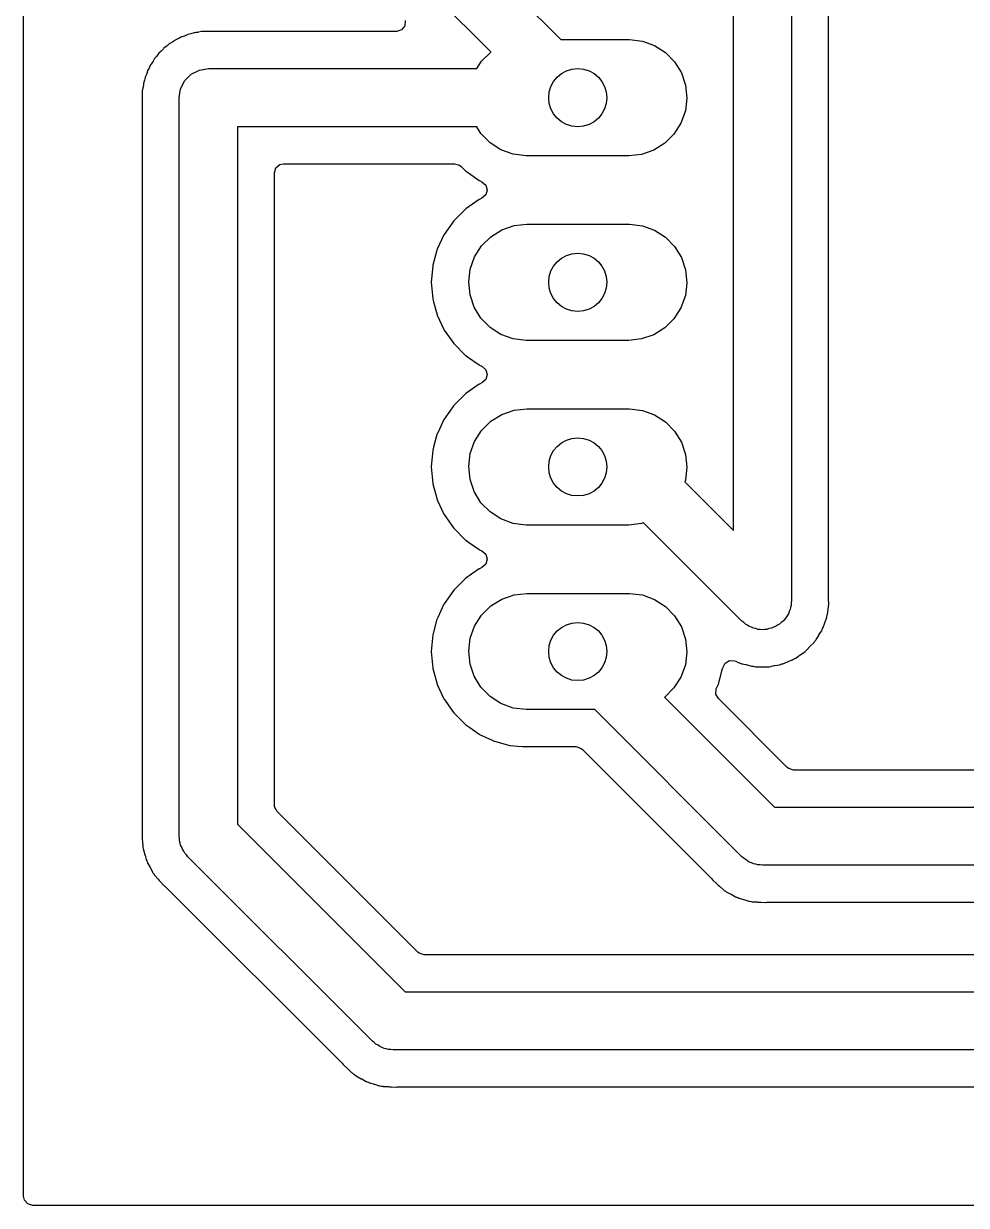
# Model space of a CAD drawing. Extents: x 116.3 to 157, y -94 to -43.2.
# Drawn here: x 116.33 to 129.3, y -93.98 to -77.72 of the extents above; entities that cross this region are included whole.
import ezdxf

# ---------------------------------------------------------------- set-up
doc = ezdxf.new("R2010")
doc.units = 0
doc.layers.add('BLACK', color=7, linetype='CONTINUOUS')

msp = doc.modelspace()

# ---------------------------------------------------------------- linework, layer by layer
at = {"layer": 'BLACK', "linetype": 'CONTINUOUS'}
for p, q in [((116.334, -93.854), (116.334, -43.306)), ((126.094, -84.6943), (126.094, -71.12)), ((126.894, -71.52), (126.894, -85.66)), ((127.402, -85.6329), (127.402, -72.1545)), ((121.814, -76.0343), (123.719, -77.94)), ((122.76, -78.1114), (121.131, -76.4828)), ((121.579, -77.6787), (121.574, -77.7495)), ((118.592, -77.8712), (118.554, -77.888)), ((118.598, -77.8698), (118.592, -77.8712)), ((118.632, -77.8626), (118.598, -77.8698)), ((118.598, -77.8698), (118.598, -77.8698)), ((118.645, -77.8592), (118.632, -77.8626)), ((118.678, -77.8485), (118.645, -77.8592)), ((118.684, -77.8465), (118.678, -77.8485)), ((118.678, -77.8485), (118.678, -77.8485)), ((118.69, -77.8458), (118.684, -77.8465)), ((118.704, -77.8443), (118.69, -77.8458)), ((118.69, -77.8458), (118.69, -77.8458)), ((118.725, -77.8421), (118.704, -77.8443)), ((118.738, -77.8401), (118.725, -77.8421)), ((118.778, -77.8315), (118.738, -77.8401)), ((121.456, -77.8315), (118.778, -77.8315)), ((121.465, -77.8312), (121.456, -77.8315)), ((121.532, -77.8064), (121.465, -77.8312)), ((121.574, -77.7495), (121.532, -77.8064)), ((118.296, -78.0369), (118.263, -78.0611)), ((118.306, -78.0286), (118.296, -78.0369)), ((118.332, -78.0054), (118.306, -78.0286)), ((118.337, -78.001), (118.332, -78.0054)), ((118.332, -78.0054), (118.332, -78.0054)), ((118.373, -77.9803), (118.337, -78.001)), ((118.384, -77.9731), (118.373, -77.9803)), ((118.412, -77.9528), (118.384, -77.9731)), ((118.417, -77.9489), (118.412, -77.9528)), ((118.412, -77.9528), (118.412, -77.9528)), ((118.455, -77.9321), (118.417, -77.9489)), ((118.467, -77.9261), (118.455, -77.9321)), ((118.497, -77.9088), (118.467, -77.9261)), ((118.502, -77.9055), (118.497, -77.9088)), ((118.542, -77.8927), (118.502, -77.9055)), ((118.554, -77.888), (118.542, -77.8927)), ((123.719, -77.94), (124.654, -77.94)), ((124.654, -77.94), (124.665, -77.9401)), ((124.665, -77.9401), (124.842, -77.9624)), ((124.842, -77.9624), (125.01, -78.0234)), ((125.01, -78.0234), (125.159, -78.12)), ((118.135, -78.2031), (118.114, -78.2388)), ((118.139, -78.1981), (118.135, -78.2031)), ((118.162, -78.1724), (118.139, -78.1981)), ((118.139, -78.1981), (118.139, -78.1981)), ((118.171, -78.1621), (118.162, -78.1724)), ((118.195, -78.1287), (118.171, -78.1621)), ((118.226, -78.1011), (118.195, -78.1287)), ((118.235, -78.0918), (118.226, -78.1011)), ((118.258, -78.066), (118.235, -78.0918)), ((118.263, -78.0611), (118.258, -78.066)), ((118.258, -78.066), (118.258, -78.066)), ((122.63, -78.2387), (122.757, -78.113)), ((122.757, -78.113), (122.76, -78.1114)), ((125.159, -78.12), (125.284, -78.2475)), ((118.06, -78.3327), (118.039, -78.3684)), ((118.066, -78.321), (118.06, -78.3327)), ((118.08, -78.2893), (118.066, -78.321)), ((118.083, -78.2832), (118.08, -78.2893)), ((118.08, -78.2893), (118.08, -78.2893)), ((118.087, -78.2779), (118.083, -78.2832)), ((118.107, -78.2499), (118.087, -78.2779)), ((118.087, -78.2779), (118.087, -78.2779)), ((118.114, -78.2388), (118.107, -78.2499)), ((118.639, -78.4164), (118.75, -78.3596)), ((118.75, -78.3596), (118.874, -78.34)), ((118.874, -78.34), (122.566, -78.34)), ((122.566, -78.34), (122.63, -78.2387)), ((125.284, -78.2475), (125.378, -78.3994)), ((117.993, -78.5108), (117.982, -78.5438)), ((117.996, -78.4981), (117.993, -78.5108)), ((118.004, -78.4642), (117.996, -78.4981)), ((118.005, -78.4577), (118.004, -78.4642)), ((118.004, -78.4642), (118.004, -78.4642)), ((118.022, -78.42), (118.005, -78.4577)), ((118.027, -78.4077), (118.022, -78.42)), ((118.037, -78.3747), (118.027, -78.4077)), ((118.039, -78.3684), (118.037, -78.3747)), ((118.037, -78.3747), (118.037, -78.3747)), ((118.493, -78.6164), (118.55, -78.5049)), ((118.55, -78.5049), (118.639, -78.4164)), ((125.378, -78.3994), (125.435, -78.5682)), ((117.974, -78.6041), (117.965, -78.6445)), ((117.965, -78.6445), (117.965, -88.8186)), ((117.976, -78.5911), (117.974, -78.6041)), ((117.98, -78.5566), (117.976, -78.5911)), ((117.982, -78.5438), (117.98, -78.5501)), ((117.98, -78.5501), (117.98, -78.5566)), ((117.98, -78.5566), (117.98, -78.5566)), ((117.982, -78.5438), (117.982, -78.5438)), ((118.474, -78.74), (118.493, -78.6164)), ((125.435, -78.5682), (125.454, -78.7456)), ((118.474, -88.9), (118.474, -78.74)), ((125.454, -78.7456), (125.433, -78.9227)), ((125.433, -78.9227), (125.373, -79.0907)), ((122.566, -79.14), (119.274, -79.14)), ((119.274, -79.14), (119.274, -88.7343)), ((122.623, -79.2325), (122.566, -79.14)), ((125.373, -79.0907), (125.277, -79.2413)), ((122.748, -79.36), (122.623, -79.2325)), ((125.277, -79.2413), (125.151, -79.367)), ((122.898, -79.4566), (122.748, -79.36)), ((123.066, -79.5176), (122.898, -79.4566)), ((124.999, -79.4615), (124.831, -79.5201)), ((125.151, -79.367), (124.999, -79.4615)), ((119.802, -79.7064), (119.856, -79.6599)), ((119.856, -79.6599), (119.908, -79.6485)), ((119.908, -79.6485), (122.26, -79.6485)), ((122.26, -79.6485), (122.328, -79.6685)), ((123.243, -79.5399), (123.066, -79.5176)), ((123.254, -79.54), (123.243, -79.5399)), ((124.654, -79.54), (123.254, -79.54)), ((124.831, -79.5201), (124.654, -79.54)), ((119.782, -79.7745), (119.802, -79.7064)), ((119.782, -88.4715), (119.782, -79.7745)), ((122.328, -79.6685), (122.349, -79.6854)), ((122.349, -79.6854), (122.41, -79.7462)), ((122.41, -79.7462), (122.414, -79.7494)), ((122.414, -79.7494), (122.414, -79.7494)), ((122.414, -79.7494), (122.45, -79.7745)), ((122.45, -79.7745), (122.597, -79.8775)), ((122.597, -79.8775), (122.602, -79.8798)), ((122.602, -79.8798), (122.602, -79.8798)), ((122.602, -79.8798), (122.636, -79.8958)), ((122.636, -79.8958), (122.69, -79.9427)), ((122.69, -79.9427), (122.709, -80.011)), ((122.597, -80.1425), (122.504, -80.2074)), ((122.602, -80.1402), (122.597, -80.1425)), ((122.636, -80.1242), (122.602, -80.1402)), ((122.602, -80.1402), (122.602, -80.1402)), ((122.688, -80.079), (122.636, -80.1242)), ((122.709, -80.011), (122.688, -80.079)), ((122.41, -80.2738), (122.248, -80.4357)), ((122.414, -80.2706), (122.41, -80.2738)), ((122.504, -80.2074), (122.414, -80.2706)), ((122.414, -80.2706), (122.414, -80.2706)), ((122.248, -80.4357), (122.116, -80.6233)), ((123.077, -80.4999), (123.254, -80.48)), ((123.254, -80.48), (124.654, -80.48)), ((124.654, -80.48), (124.665, -80.4801)), ((122.114, -80.6282), (122.022, -80.8258)), ((122.116, -80.6233), (122.114, -80.6282)), ((122.114, -80.6282), (122.114, -80.6282)), ((122.757, -80.653), (122.908, -80.5585)), ((122.908, -80.5585), (123.077, -80.4999)), ((124.665, -80.4801), (124.842, -80.5024)), ((124.842, -80.5024), (125.01, -80.5634)), ((125.01, -80.5634), (125.159, -80.66)), ((122.535, -80.9293), (122.63, -80.7787)), ((122.63, -80.7787), (122.757, -80.653)), ((125.159, -80.66), (125.284, -80.7875)), ((125.284, -80.7875), (125.378, -80.9394)), ((122.018, -80.8361), (121.962, -81.046)), ((122.02, -80.8308), (122.018, -80.8361)), ((122.018, -80.8361), (122.018, -80.8361)), ((122.022, -80.8258), (122.02, -80.8308)), ((122.475, -81.0973), (122.535, -80.9293)), ((125.378, -80.9394), (125.435, -81.1082)), ((121.96, -81.0519), (121.94, -81.28)), ((121.962, -81.046), (121.96, -81.0519)), ((122.454, -81.2744), (122.475, -81.0973)), ((125.435, -81.1082), (125.454, -81.2856)), ((121.94, -81.28), (121.96, -81.5081)), ((122.472, -81.4518), (122.454, -81.2744)), ((125.454, -81.2856), (125.433, -81.4627)), ((122.53, -81.6206), (122.472, -81.4518)), ((121.96, -81.5081), (121.962, -81.5134)), ((121.962, -81.5134), (121.962, -81.5134)), ((121.962, -81.5134), (121.971, -81.5475)), ((121.971, -81.5475), (122.02, -81.7292)), ((125.433, -81.4627), (125.373, -81.6307)), ((122.02, -81.7292), (122.022, -81.7342)), ((122.022, -81.7342), (122.022, -81.7342)), ((122.022, -81.7342), (122.114, -81.9318)), ((122.623, -81.7725), (122.53, -81.6206)), ((122.748, -81.9), (122.623, -81.7725)), ((125.373, -81.6307), (125.277, -81.7813)), ((122.114, -81.9318), (122.114, -81.9318)), ((122.114, -81.9318), (122.116, -81.9367)), ((122.116, -81.9367), (122.248, -82.1243)), ((122.898, -81.9966), (122.748, -81.9)), ((125.151, -81.907), (124.999, -82.0015)), ((125.277, -81.7813), (125.151, -81.907)), ((123.066, -82.0576), (122.898, -81.9966)), ((123.243, -82.0799), (123.066, -82.0576)), ((123.254, -82.08), (123.243, -82.0799)), ((124.654, -82.08), (123.254, -82.08)), ((124.831, -82.0601), (124.654, -82.08)), ((124.999, -82.0015), (124.831, -82.0601)), ((122.248, -82.1243), (122.41, -82.2862)), ((122.41, -82.2862), (122.414, -82.2894)), ((122.414, -82.2894), (122.414, -82.2894)), ((122.414, -82.2894), (122.436, -82.3048)), ((122.436, -82.3048), (122.597, -82.4175)), ((122.597, -82.4175), (122.602, -82.4198)), ((122.602, -82.4198), (122.602, -82.4198)), ((122.602, -82.4198), (122.636, -82.4358)), ((122.636, -82.4358), (122.69, -82.4827)), ((122.709, -82.551), (122.688, -82.619)), ((122.69, -82.4827), (122.709, -82.551)), ((122.504, -82.7474), (122.414, -82.8106)), ((122.597, -82.6825), (122.504, -82.7474)), ((122.602, -82.6802), (122.597, -82.6825)), ((122.636, -82.6642), (122.602, -82.6802)), ((122.602, -82.6802), (122.602, -82.6802)), ((122.688, -82.619), (122.636, -82.6642)), ((122.41, -82.8138), (122.248, -82.9757)), ((122.414, -82.8106), (122.41, -82.8138)), ((122.414, -82.8106), (122.414, -82.8106)), ((122.195, -83.0509), (122.116, -83.1633)), ((122.244, -82.9802), (122.195, -83.0509)), ((122.248, -82.9757), (122.244, -82.9802)), ((122.244, -82.9802), (122.244, -82.9802)), ((122.908, -83.0985), (123.077, -83.0399)), ((123.077, -83.0399), (123.254, -83.02)), ((123.254, -83.02), (124.654, -83.02)), ((124.654, -83.02), (124.665, -83.0201)), ((124.665, -83.0201), (124.842, -83.0424)), ((124.842, -83.0424), (125.01, -83.1034)), ((122.114, -83.1682), (122.056, -83.2935)), ((122.116, -83.1633), (122.114, -83.1682)), ((122.114, -83.1682), (122.114, -83.1682)), ((122.63, -83.3187), (122.757, -83.193)), ((122.757, -83.193), (122.908, -83.0985)), ((125.01, -83.1034), (125.159, -83.2)), ((125.159, -83.2), (125.284, -83.3275)), ((122.018, -83.3761), (121.972, -83.5463)), ((122.02, -83.3708), (122.018, -83.3761)), ((122.018, -83.3761), (122.018, -83.3761)), ((122.056, -83.2935), (122.02, -83.3708)), ((122.535, -83.4693), (122.63, -83.3187)), ((125.284, -83.3275), (125.378, -83.4794)), ((121.972, -83.5463), (121.96, -83.5919)), ((122.475, -83.6373), (122.535, -83.4693)), ((125.378, -83.4794), (125.435, -83.6482)), ((121.96, -83.5919), (121.94, -83.82)), ((122.454, -83.8144), (122.475, -83.6373)), ((125.435, -83.6482), (125.454, -83.8256)), ((121.94, -83.82), (121.96, -84.0481)), ((122.472, -83.9918), (122.454, -83.8144)), ((125.454, -83.8256), (125.433, -84.0027)), ((121.96, -84.0481), (121.962, -84.0534)), ((121.962, -84.0534), (121.962, -84.0534)), ((121.962, -84.0534), (121.997, -84.1865)), ((122.53, -84.1606), (122.472, -83.9918)), ((125.433, -84.0027), (125.425, -84.0252)), ((125.425, -84.0252), (126.094, -84.6943)), ((121.997, -84.1865), (122.02, -84.2692)), ((122.623, -84.3125), (122.53, -84.1606)), ((122.02, -84.2692), (122.022, -84.2742)), ((122.022, -84.2742), (122.022, -84.2742)), ((122.022, -84.2742), (122.114, -84.4718)), ((122.748, -84.44), (122.623, -84.3125)), ((122.114, -84.4718), (122.114, -84.4718)), ((122.114, -84.4718), (122.116, -84.4767)), ((122.116, -84.4767), (122.19, -84.5816)), ((122.898, -84.5366), (122.748, -84.44)), ((123.066, -84.5976), (122.898, -84.5366)), ((122.19, -84.5816), (122.232, -84.6422)), ((122.232, -84.6422), (122.248, -84.6643)), ((122.248, -84.6643), (122.41, -84.8262)), ((123.243, -84.6199), (123.066, -84.5976)), ((123.254, -84.62), (123.243, -84.6199)), ((124.654, -84.62), (123.254, -84.62)), ((124.831, -84.6001), (124.654, -84.62)), ((124.859, -84.5905), (124.831, -84.6001)), ((126.211, -85.9428), (124.859, -84.5905)), ((122.41, -84.8262), (122.414, -84.8294)), ((122.414, -84.8294), (122.414, -84.8294)), ((122.414, -84.8294), (122.452, -84.8557)), ((122.452, -84.8557), (122.597, -84.9575)), ((122.597, -84.9575), (122.602, -84.9598)), ((122.602, -84.9598), (122.602, -84.9598)), ((122.602, -84.9598), (122.636, -84.9758)), ((122.636, -84.9758), (122.69, -85.0227)), ((122.69, -85.0227), (122.709, -85.091)), ((122.688, -85.159), (122.636, -85.2042)), ((122.709, -85.091), (122.688, -85.159)), ((122.41, -85.3538), (122.248, -85.5157)), ((122.414, -85.3506), (122.41, -85.3538)), ((122.492, -85.2959), (122.414, -85.3506)), ((122.414, -85.3506), (122.414, -85.3506)), ((122.597, -85.2225), (122.492, -85.2959)), ((122.602, -85.2202), (122.597, -85.2225)), ((122.636, -85.2042), (122.602, -85.2202)), ((122.602, -85.2202), (122.602, -85.2202)), ((122.248, -85.5157), (122.116, -85.7033)), ((122.757, -85.733), (122.908, -85.6385)), ((122.908, -85.6385), (123.077, -85.5799)), ((123.077, -85.5799), (123.254, -85.56)), ((123.254, -85.56), (124.654, -85.56)), ((124.654, -85.56), (124.665, -85.5601)), ((124.665, -85.5601), (124.842, -85.5824)), ((124.842, -85.5824), (125.01, -85.6434)), ((125.01, -85.6434), (125.159, -85.74)), ((126.894, -85.66), (126.889, -85.6911)), ((127.402, -85.6395), (127.402, -85.6329)), ((127.406, -85.7078), (127.402, -85.6395)), ((122.114, -85.7082), (122.029, -85.8899)), ((122.116, -85.7033), (122.114, -85.7082)), ((122.114, -85.7082), (122.114, -85.7082)), ((122.63, -85.8587), (122.757, -85.733)), ((125.159, -85.74), (125.284, -85.8675)), ((126.85, -85.8416), (126.832, -85.8671)), ((126.86, -85.8117), (126.85, -85.8416)), ((126.874, -85.7836), (126.86, -85.8117)), ((126.879, -85.7525), (126.874, -85.7836)), ((126.889, -85.7226), (126.879, -85.7525)), ((126.889, -85.6911), (126.889, -85.7226)), ((127.387, -85.8499), (127.395, -85.7819)), ((127.395, -85.7754), (127.406, -85.7078)), ((127.395, -85.7819), (127.395, -85.7754)), ((122.018, -85.9161), (121.971, -86.0935)), ((122.02, -85.9108), (122.018, -85.9161)), ((122.018, -85.9161), (122.018, -85.9161)), ((122.029, -85.8899), (122.02, -85.9108)), ((122.535, -86.0093), (122.63, -85.8587)), ((125.284, -85.8675), (125.378, -86.0194)), ((126.236, -85.9613), (126.211, -85.9428)), ((126.259, -85.9836), (126.236, -85.9613)), ((126.287, -85.9979), (126.259, -85.9836)), ((126.312, -86.0164), (126.287, -85.9979)), ((126.701, -85.9979), (126.675, -86.0164)), ((126.729, -85.9836), (126.701, -85.9979)), ((126.751, -85.9613), (126.729, -85.9836)), ((126.777, -85.9428), (126.751, -85.9613)), ((126.795, -85.9174), (126.777, -85.9428)), ((126.817, -85.8951), (126.795, -85.9174)), ((126.832, -85.8671), (126.817, -85.8951)), ((127.328, -86.0316), (127.349, -85.9665)), ((127.349, -85.9665), (127.352, -85.9603)), ((127.352, -85.9603), (127.373, -85.9059)), ((127.373, -85.9059), (127.376, -85.8964)), ((127.376, -85.8964), (127.377, -85.8899)), ((127.377, -85.8899), (127.378, -85.8825)), ((127.378, -85.8825), (127.383, -85.8633)), ((127.383, -85.8633), (127.385, -85.8562)), ((127.385, -85.8562), (127.387, -85.8499)), ((127.385, -85.8562), (127.385, -85.8562)), ((121.96, -86.1319), (121.94, -86.36)), ((121.971, -86.0935), (121.96, -86.1319)), ((122.475, -86.1773), (122.535, -86.0093)), ((125.378, -86.0194), (125.435, -86.1882)), ((126.342, -86.0261), (126.312, -86.0164)), ((126.37, -86.0404), (126.342, -86.0261)), ((126.401, -86.0453), (126.37, -86.0404)), ((126.431, -86.0551), (126.401, -86.0453)), ((126.463, -86.0551), (126.431, -86.0551)), ((126.494, -86.06), (126.463, -86.0551)), ((126.525, -86.0551), (126.494, -86.06)), ((126.556, -86.0551), (126.525, -86.0551)), ((126.586, -86.0453), (126.556, -86.0551)), ((126.617, -86.0404), (126.586, -86.0453)), ((126.645, -86.0261), (126.617, -86.0404)), ((126.675, -86.0164), (126.645, -86.0261)), ((127.233, -86.1969), (127.267, -86.1377)), ((127.267, -86.1377), (127.27, -86.1321)), ((127.27, -86.1321), (127.304, -86.0803)), ((127.304, -86.0803), (127.308, -86.0747)), ((127.308, -86.0747), (127.31, -86.0686)), ((127.31, -86.0686), (127.313, -86.0616)), ((127.31, -86.0686), (127.31, -86.0686)), ((127.313, -86.0616), (127.321, -86.0437)), ((127.321, -86.0435), (127.328, -86.0316)), ((127.321, -86.0437), (127.321, -86.0435)), ((122.454, -86.3544), (122.475, -86.1773)), ((125.435, -86.1882), (125.454, -86.3656)), ((127.105, -86.3389), (127.151, -86.288)), ((127.151, -86.288), (127.155, -86.2833)), ((127.155, -86.2833), (127.204, -86.2349)), ((127.204, -86.2349), (127.211, -86.2231)), ((127.211, -86.2231), (127.223, -86.2074)), ((127.223, -86.2074), (127.228, -86.2019)), ((127.228, -86.2019), (127.233, -86.1969)), ((127.228, -86.2019), (127.228, -86.2019)), ((121.94, -86.36), (121.96, -86.5881)), ((122.472, -86.5318), (122.454, -86.3544)), ((125.454, -86.3656), (125.433, -86.5427)), ((125.979, -86.5205), (126.04, -86.484)), ((126.04, -86.484), (126.111, -86.4862)), ((126.111, -86.4862), (126.129, -86.4937)), ((126.129, -86.4937), (126.161, -86.5098)), ((126.845, -86.4984), (126.902, -86.4763)), ((126.902, -86.4763), (126.909, -86.4739)), ((126.902, -86.4763), (126.902, -86.4763)), ((126.909, -86.4739), (126.92, -86.4663)), ((126.92, -86.4663), (126.938, -86.4568)), ((126.938, -86.4568), (126.945, -86.4538)), ((126.945, -86.4538), (126.951, -86.4511)), ((126.945, -86.4538), (126.945, -86.4538)), ((126.951, -86.4511), (126.979, -86.4304)), ((126.979, -86.4304), (127.006, -86.4109)), ((127.006, -86.4109), (127.011, -86.4072)), ((127.011, -86.4072), (127.063, -86.3735)), ((127.063, -86.3735), (127.069, -86.3699)), ((127.063, -86.3735), (127.063, -86.3735)), ((127.069, -86.3699), (127.079, -86.36)), ((127.079, -86.36), (127.094, -86.3471)), ((127.094, -86.3471), (127.1, -86.3427)), ((127.1, -86.3427), (127.105, -86.3389)), ((127.1, -86.3427), (127.1, -86.3427)), ((121.96, -86.5881), (121.962, -86.5934)), ((121.962, -86.5934), (121.962, -86.5934)), ((121.962, -86.5934), (121.971, -86.6275)), ((121.971, -86.6275), (122.02, -86.8092)), ((122.53, -86.7006), (122.472, -86.5318)), ((125.433, -86.5427), (125.373, -86.7107)), ((125.888, -86.8092), (125.936, -86.6315)), ((125.936, -86.6315), (125.937, -86.6265)), ((125.937, -86.6265), (125.946, -86.5934)), ((125.946, -86.5934), (125.947, -86.5881)), ((125.946, -86.5934), (125.946, -86.5934)), ((125.947, -86.5881), (125.948, -86.5837)), ((125.948, -86.5837), (125.979, -86.5205)), ((126.161, -86.5098), (126.161, -86.5098)), ((126.161, -86.5098), (126.166, -86.5128)), ((126.166, -86.5128), (126.173, -86.5145)), ((126.173, -86.5145), (126.173, -86.5145)), ((126.173, -86.5145), (126.18, -86.5165)), ((126.18, -86.5165), (126.199, -86.5231)), ((126.199, -86.5231), (126.205, -86.5261)), ((126.205, -86.5261), (126.205, -86.5261)), ((126.205, -86.5261), (126.212, -86.5288)), ((126.212, -86.5288), (126.264, -86.54)), ((126.264, -86.54), (126.278, -86.543)), ((126.278, -86.543), (126.285, -86.5446)), ((126.285, -86.5446), (126.345, -86.5605)), ((126.345, -86.5605), (126.345, -86.5605)), ((126.345, -86.5605), (126.351, -86.5623)), ((126.351, -86.5623), (126.357, -86.5626)), ((126.357, -86.5626), (126.358, -86.5626)), ((126.358, -86.5626), (126.365, -86.563)), ((126.365, -86.563), (126.385, -86.5656)), ((126.385, -86.5656), (126.398, -86.5685)), ((126.398, -86.5685), (126.467, -86.5685)), ((126.467, -86.5685), (126.473, -86.5687)), ((126.473, -86.5687), (126.535, -86.5719)), ((126.535, -86.5719), (126.535, -86.5719)), ((126.535, -86.5719), (126.542, -86.5723)), ((126.542, -86.5723), (126.556, -86.5701)), ((126.556, -86.5701), (126.575, -86.5685)), ((126.575, -86.5685), (126.589, -86.5685)), ((126.589, -86.5685), (126.656, -86.5543)), ((126.656, -86.5543), (126.663, -86.5531)), ((126.663, -86.5531), (126.73, -86.5424)), ((126.73, -86.5424), (126.743, -86.5373)), ((126.743, -86.5373), (126.762, -86.5317)), ((126.762, -86.5317), (126.77, -86.5302)), ((126.77, -86.5302), (126.776, -86.5288)), ((126.77, -86.5302), (126.77, -86.5302)), ((126.776, -86.5288), (126.839, -86.501)), ((126.839, -86.501), (126.845, -86.4984)), ((122.02, -86.8092), (122.022, -86.8142)), ((122.022, -86.8142), (122.022, -86.8142)), ((122.022, -86.8142), (122.114, -87.0118)), ((122.623, -86.8525), (122.53, -86.7006)), ((125.373, -86.7107), (125.277, -86.8613)), ((125.862, -86.8658), (125.888, -86.8092)), ((122.748, -86.98), (122.623, -86.8525)), ((122.898, -87.0766), (122.748, -86.98)), ((125.277, -86.8613), (125.151, -86.987)), ((125.853, -86.9459), (125.858, -86.8751)), ((125.887, -87.0082), (125.853, -86.9459)), ((125.858, -86.8751), (125.862, -86.8658)), ((122.114, -87.0118), (122.114, -87.0118)), ((122.114, -87.0118), (122.116, -87.0167)), ((122.116, -87.0167), (122.119, -87.0213)), ((122.119, -87.0213), (122.231, -87.181)), ((123.066, -87.1376), (122.898, -87.0766)), ((123.243, -87.1599), (123.066, -87.1376)), ((125.151, -86.987), (125.148, -86.9886)), ((125.148, -86.9886), (126.659, -88.5)), ((126.833, -87.9546), (125.887, -87.0082)), ((122.231, -87.181), (122.248, -87.2043)), ((122.248, -87.2043), (122.41, -87.3662)), ((123.254, -87.16), (123.243, -87.1599)), ((124.188, -87.16), (123.254, -87.16)), ((126.211, -89.1828), (124.188, -87.16)), ((122.41, -87.3662), (122.414, -87.3694)), ((122.414, -87.3694), (122.414, -87.3694)), ((122.414, -87.3694), (122.468, -87.407)), ((122.468, -87.407), (122.597, -87.4975)), ((122.597, -87.4975), (122.602, -87.4998)), ((122.602, -87.4998), (122.602, -87.4998)), ((122.602, -87.4998), (122.778, -87.5819)), ((122.778, -87.5819), (122.805, -87.5943)), ((122.805, -87.5943), (122.81, -87.5957)), ((122.81, -87.5957), (122.81, -87.5957)), ((122.81, -87.5957), (123.02, -87.6521)), ((123.02, -87.6521), (123.02, -87.6521)), ((123.02, -87.6521), (123.026, -87.6535)), ((123.026, -87.6535), (123.124, -87.6621)), ((123.124, -87.6621), (123.194, -87.6683)), ((123.194, -87.6683), (123.194, -87.6683)), ((123.194, -87.6683), (123.197, -87.6685)), ((123.197, -87.6685), (123.925, -87.6685)), ((123.925, -87.6685), (123.993, -87.6885)), ((123.993, -87.6885), (124.014, -87.7054)), ((124.014, -87.7054), (125.794, -89.4848)), ((126.854, -87.9715), (126.833, -87.9546)), ((126.922, -87.9915), (126.854, -87.9715)), ((135.366, -87.9915), (126.922, -87.9915)), ((119.785, -88.4983), (119.782, -88.4715)), ((119.819, -88.5606), (119.785, -88.4983)), ((121.753, -90.4946), (119.819, -88.5606)), ((126.659, -88.5), (146.414, -88.5)), ((119.274, -88.7343), (121.579, -91.04)), ((117.964, -88.8383), (117.962, -88.8522)), ((117.962, -88.8522), (117.962, -88.8588)), ((117.962, -88.8588), (117.965, -88.9205)), ((117.962, -88.8588), (117.962, -88.8588)), ((117.965, -88.8186), (117.964, -88.8383)), ((117.965, -88.9205), (117.965, -88.9271)), ((117.965, -88.9271), (117.965, -88.9476)), ((118.479, -88.9311), (118.474, -88.9)), ((118.479, -88.9626), (118.479, -88.9311)), ((117.965, -88.9476), (117.966, -88.9509)), ((117.966, -88.9509), (117.966, -88.9509)), ((117.966, -88.9509), (117.967, -88.968)), ((117.967, -88.968), (117.968, -88.9746)), ((117.968, -88.9746), (117.972, -89.0429)), ((117.972, -89.0429), (117.973, -89.0493)), ((117.973, -89.0493), (117.973, -89.0493)), ((117.973, -89.0493), (117.975, -89.0565)), ((117.975, -89.0565), (117.979, -89.0759)), ((117.979, -89.0759), (117.98, -89.0834)), ((117.98, -89.0834), (117.98, -89.0834)), ((117.98, -89.0834), (117.98, -89.0899)), ((117.98, -89.0899), (118.001, -89.155)), ((118.488, -88.9925), (118.479, -88.9626)), ((118.493, -89.0236), (118.488, -88.9925)), ((118.508, -89.0517), (118.493, -89.0236)), ((118.517, -89.0816), (118.508, -89.0517)), ((118.536, -89.1071), (118.517, -89.0816)), ((118.001, -89.155), (118.003, -89.1613)), ((118.003, -89.1613), (118.021, -89.2274)), ((118.021, -89.2274), (118.027, -89.2399)), ((118.027, -89.2399), (118.035, -89.2582)), ((118.035, -89.2582), (118.039, -89.2716)), ((118.55, -89.1351), (118.536, -89.1071)), ((118.572, -89.1574), (118.55, -89.1351)), ((118.591, -89.1828), (118.572, -89.1574)), ((121.131, -91.7228), (118.591, -89.1828)), ((126.236, -89.2013), (126.211, -89.1828)), ((126.259, -89.2236), (126.236, -89.2013)), ((126.287, -89.2379), (126.259, -89.2236)), ((126.312, -89.2564), (126.287, -89.2379)), ((126.342, -89.2661), (126.312, -89.2564)), ((118.039, -89.2716), (118.043, -89.2773)), ((118.043, -89.2773), (118.043, -89.2773)), ((118.043, -89.2773), (118.073, -89.3308)), ((118.073, -89.3308), (118.077, -89.3366)), ((118.077, -89.3366), (118.108, -89.3975)), ((118.108, -89.3975), (118.112, -89.4027)), ((118.112, -89.4027), (118.112, -89.4027)), ((118.112, -89.4027), (118.117, -89.4085)), ((118.117, -89.4085), (118.128, -89.4248)), ((126.37, -89.2804), (126.342, -89.2661)), ((126.401, -89.2853), (126.37, -89.2804)), ((126.431, -89.2951), (126.401, -89.2853)), ((126.463, -89.2951), (126.431, -89.2951)), ((126.494, -89.3), (126.463, -89.2951)), ((146.814, -89.3), (126.494, -89.3)), ((118.128, -89.4248), (118.131, -89.4312)), ((118.131, -89.4312), (118.131, -89.4312)), ((118.131, -89.4312), (118.135, -89.4369)), ((118.135, -89.4369), (118.139, -89.4419)), ((118.139, -89.4419), (118.139, -89.4419)), ((118.139, -89.4419), (118.181, -89.4878)), ((118.181, -89.4878), (118.185, -89.4928)), ((118.185, -89.4928), (118.198, -89.5087)), ((118.198, -89.5087), (118.212, -89.5233)), ((118.212, -89.5233), (118.217, -89.528)), ((118.217, -89.528), (118.263, -89.5789)), ((118.263, -89.5789), (118.268, -89.5827)), ((118.268, -89.5827), (118.268, -89.5827)), ((118.268, -89.5827), (118.274, -89.5871)), ((125.794, -89.4848), (125.807, -89.4999)), ((125.807, -89.4999), (125.815, -89.5113)), ((125.815, -89.5113), (125.856, -89.5482)), ((125.856, -89.5482), (125.866, -89.557)), ((125.866, -89.557), (125.871, -89.5616)), ((125.871, -89.5616), (125.885, -89.5761)), ((125.885, -89.5761), (125.901, -89.589)), ((118.274, -89.5871), (118.289, -89.6)), ((118.289, -89.6), (120.714, -92.0248)), ((125.901, -89.589), (125.906, -89.5933)), ((125.906, -89.5933), (125.952, -89.6346)), ((125.952, -89.6346), (125.952, -89.6346)), ((125.952, -89.6346), (125.957, -89.639)), ((125.957, -89.639), (125.969, -89.6461)), ((125.969, -89.6461), (125.985, -89.6573)), ((125.985, -89.6573), (125.996, -89.6661)), ((125.996, -89.6661), (126.002, -89.6691)), ((126.002, -89.6691), (126.002, -89.6691)), ((126.002, -89.6691), (126.057, -89.6972)), ((126.057, -89.6972), (126.063, -89.7003)), ((126.063, -89.7003), (126.122, -89.7345)), ((126.122, -89.7345), (126.129, -89.7366)), ((126.129, -89.7366), (126.129, -89.7366)), ((126.129, -89.7366), (126.136, -89.7389)), ((126.136, -89.7389), (126.154, -89.7464)), ((126.154, -89.7464), (126.166, -89.7528)), ((126.166, -89.7528), (126.173, -89.7545)), ((126.173, -89.7545), (126.173, -89.7545)), ((126.173, -89.7545), (126.232, -89.7705)), ((126.232, -89.7705), (126.239, -89.7724)), ((126.239, -89.7724), (126.304, -89.7935)), ((126.304, -89.7935), (126.31, -89.7942)), ((126.31, -89.7942), (126.31, -89.7942)), ((126.31, -89.7942), (126.318, -89.795)), ((126.318, -89.795), (126.337, -89.7986)), ((126.337, -89.7986), (126.351, -89.8023)), ((126.351, -89.8023), (126.358, -89.8026)), ((126.358, -89.8026), (126.358, -89.8026)), ((126.358, -89.8026), (126.419, -89.8058)), ((126.419, -89.8058), (126.426, -89.8064)), ((126.426, -89.8064), (126.44, -89.8079)), ((126.44, -89.8079), (126.446, -89.8085)), ((126.446, -89.8085), (126.467, -89.8085)), ((126.467, -89.8085), (126.473, -89.8087)), ((126.473, -89.8087), (126.535, -89.8119)), ((126.535, -89.8119), (126.535, -89.8119)), ((126.535, -89.8119), (126.542, -89.8123)), ((126.542, -89.8123), (126.556, -89.8101)), ((126.556, -89.8101), (126.575, -89.8085)), ((126.575, -89.8085), (146.909, -89.8085)), ((121.774, -90.5115), (121.753, -90.4946)), ((121.842, -90.5315), (121.774, -90.5115)), ((147.795, -90.5315), (121.842, -90.5315)), ((121.579, -91.04), (148.058, -91.04)), ((121.156, -91.7413), (121.131, -91.7228)), ((121.179, -91.7636), (121.156, -91.7413)), ((121.207, -91.7779), (121.179, -91.7636)), ((121.232, -91.7964), (121.207, -91.7779)), ((121.262, -91.8061), (121.232, -91.7964)), ((121.29, -91.8204), (121.262, -91.8061)), ((121.321, -91.8253), (121.29, -91.8204)), ((121.351, -91.8351), (121.321, -91.8253)), ((121.383, -91.8351), (121.351, -91.8351)), ((121.414, -91.84), (121.383, -91.8351)), ((148.224, -91.84), (121.414, -91.84)), ((120.714, -92.0248), (120.727, -92.0399)), ((120.727, -92.0399), (120.735, -92.0513)), ((120.735, -92.0513), (120.74, -92.0557)), ((120.74, -92.0557), (120.786, -92.097)), ((120.786, -92.097), (120.791, -92.1016)), ((120.791, -92.1016), (120.805, -92.1161)), ((120.805, -92.1161), (120.821, -92.129)), ((120.821, -92.129), (120.826, -92.1333)), ((120.826, -92.1333), (120.872, -92.1746)), ((120.872, -92.1746), (120.872, -92.1746)), ((120.872, -92.1746), (120.877, -92.179)), ((120.877, -92.179), (120.889, -92.1861)), ((120.889, -92.1861), (120.905, -92.1973)), ((120.905, -92.1973), (120.916, -92.2061)), ((120.916, -92.2061), (120.922, -92.2091)), ((120.922, -92.2091), (120.922, -92.2091)), ((120.922, -92.2091), (120.977, -92.2372)), ((120.977, -92.2372), (120.983, -92.2403)), ((120.983, -92.2403), (121.042, -92.2745)), ((121.042, -92.2745), (121.049, -92.2766)), ((121.049, -92.2766), (121.049, -92.2766)), ((121.049, -92.2766), (121.056, -92.2789)), ((121.056, -92.2789), (121.074, -92.2864)), ((121.074, -92.2864), (121.086, -92.2928)), ((121.086, -92.2928), (121.093, -92.2945)), ((121.093, -92.2945), (121.093, -92.2945)), ((121.093, -92.2945), (121.152, -92.3105)), ((121.152, -92.3105), (121.159, -92.3124)), ((121.159, -92.3124), (121.224, -92.3335)), ((121.224, -92.3335), (121.23, -92.3342)), ((121.23, -92.3342), (121.23, -92.3342)), ((121.23, -92.3342), (121.238, -92.335)), ((121.238, -92.335), (121.257, -92.3386)), ((121.257, -92.3386), (121.271, -92.3423)), ((121.271, -92.3423), (121.278, -92.3426)), ((121.278, -92.3426), (121.278, -92.3426)), ((121.278, -92.3426), (121.339, -92.3458)), ((121.339, -92.3458), (121.346, -92.3464)), ((121.346, -92.3464), (121.36, -92.3479)), ((121.36, -92.3479), (121.366, -92.3485)), ((121.366, -92.3485), (121.387, -92.3485)), ((121.387, -92.3485), (121.393, -92.3487)), ((121.393, -92.3487), (121.455, -92.3519)), ((121.476, -92.3501), (121.495, -92.3485)), ((121.495, -92.3485), (148.142, -92.3485)), ((121.455, -92.3519), (121.455, -92.3519)), ((121.455, -92.3519), (121.462, -92.3523)), ((121.462, -92.3523), (121.476, -92.3501)), ((116.345, -93.9063), (116.334, -93.854)), ((116.392, -93.96), (116.345, -93.9063)), ((116.46, -93.98), (116.392, -93.96)), ((156.848, -93.98), (116.46, -93.98))]:
    msp.add_line(p, q, dxfattribs=at)
at = {"layer": 'BLACK'}
for centre in [(123.954, -78.74), (123.954, -81.28), (123.954, -83.82), (123.954, -86.36)]:
    msp.add_circle(centre, 0.4, dxfattribs=at)

doc.saveas('drawing.dxf')
